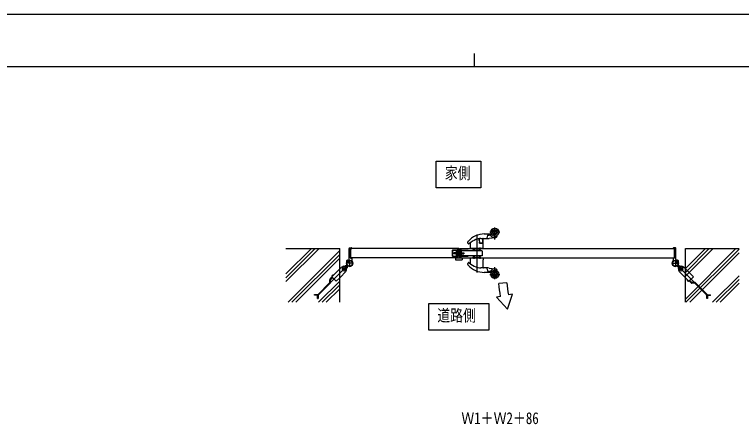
# Model space of a CAD drawing. Units: millimetres, scale not verified. Extents: x -4205 to 4205, y -2970 to 2970.
# Drawn here: x -1715 to 990, y 1438 to 2970 of the extents above; entities that cross this region are included whole.
import ezdxf
from ezdxf.enums import TextEntityAlignment as Align

# ---------------------------------------------------------------- set-up
doc = ezdxf.new("R2010")
doc.units = ezdxf.units.MM
doc.header["$LTSCALE"] = 12
for name, color, linetype in [('0-2_USER1', 3, 'Continuous'), ('0-3_YKK_12', 2, 'Continuous'), ('0-4_YKK_A1', 4, 'Continuous'), ('0-5_YKK_D', 6, 'Continuous'), ('0-6_YKK_ZWAK', 7, 'Continuous')]:
    doc.layers.add(name, color=color, linetype=linetype)
doc.styles.add('ＭＳ ゴシック', font='')
doc.styles.get('ＭＳ ゴシック').set_extended_font_data('MS Gothic')

msp = doc.modelspace()

# ---------------------------------------------------------------- linework, layer by layer
at = {"layer": '0-2_USER1'}
for points in [[(-146.3, 2325.26), (-146.3, 2425.26), (20.1, 2425.26), (20.1, 2325.26)], [(-173.98, 1796.04), (-173.98, 1896.04), (50.02, 1896.04), (50.02, 1796.04)]]:
    msp.add_lwpolyline(points, close=True, dxfattribs=at)
at = {"layer": '0-3_YKK_12'}
for p, q in [((-61.98, 2083), (-61.98, 2100)), ((-62.18, 2082.5), (-81.7, 2082.5))]:
    msp.add_line(p, q, dxfattribs=at)
at = {"layer": '0-4_YKK_A1'}
for p, q in [((72.02, 2134.12), (72.02, 2178.6)), ((5.02, 2152.4), (5.02, 2010.54)), ((20.02, 2137), (40.06, 2137)), ((33.02, 2154), (57.88, 2154)), ((41.52, 2137), (40.06, 2137)), ((44.87, 2147.88), (41.95, 2138.41)), ((47.74, 2150), (51.11, 2150)), ((73.21, 2140.27), (50.48, 2137.54)), ((91.32, 2161), (53.72, 2161)), ((-27.98, 2120.26), (-27.98, 2124.65)), ((-17.98, 2100), (-17.98, 2121.81)), ((13.63, 2136.31), (13.62, 2136.31)), ((14.17, 2129.99), (13.64, 2136.06)), ((13.65, 2136.17), (14.18, 2130.14)), ((14.18, 2130.14), (14.64, 2124.86)), ((15.02, 2120.3), (14.61, 2125.01)), ((14.64, 2124.86), (14.98, 2120.96)), ((15.02, 2120.3), (26.52, 2120.3)), ((25.52, 2120.5), (15.48, 2120.5)), ((26.02, 2135), (26.02, 2133.23)), ((26.52, 2135.5), (26.52, 2123)), ((26.52, 2123), (26.52, 2120.3)), ((29.02, 2123), (26.52, 2123)), ((29.02, 2123), (29.02, 2136)), ((29.02, 2100), (29.02, 2123)), ((-704.98, 2100), (-504.98, 2100)), ((-610.24, 2100), (-704.98, 2005.25)), ((-596.09, 2100), (-704.98, 1991.11)), ((-581.95, 2100), (-704.98, 1976.97)), ((-504.98, 2092.12), (-697.1, 1900)), ((-504.98, 1900), (-504.98, 2100)), ((-469.98, 2059.94), (-469.98, 2100.5)), ((-467.98, 2102.5), (-460.98, 2102.5)), ((-464.98, 2065), (-464.98, 2100)), ((-464.68, 2100.3), (-460.48, 2100.3)), ((-459.98, 2100.8), (-459.98, 2101.5)), ((-85.48, 2071.5), (-85.48, 2093.5)), ((-85.48, 2093.5), (-64.98, 2093.5)), ((-84.48, 2094.5), (-65.98, 2094.5)), ((-84.48, 2071.5), (-84.48, 2093.5)), ((-79.48, 2080.5), (-79.48, 2084.5)), ((-64.98, 2084.5), (-79.48, 2084.5)), ((-64.98, 2084.12), (-79.48, 2084.12)), ((-71.98, 2094), (-71.98, 2071)), ((-71.48, 2094.5), (-67.48, 2094.5)), ((-71.48, 2091.5), (-64.98, 2091.5)), ((-58.98, 2090), (-70.48, 2090)), ((-68.48, 2085.38), (-63.98, 2080.13)), ((-65.98, 2094.5), (-67.48, 2094.5)), ((-67.48, 2094.5), (-65.98, 2094.5)), ((-67.48, 2094.5), (-67.48, 2070.5)), ((-65.98, 2101), (-65.98, 2102.5)), ((-65.98, 2070.5), (-65.98, 2094.5)), ((-65.98, 2092.9), (-65.98, 2094.5)), ((-65.98, 2091.92), (-65.98, 2092.9)), ((-65.98, 2092.08), (-65.98, 2070.5)), ((-65.98, 2086), (-64.98, 2086)), ((-64.98, 2100), (-64.98, 2065)), ((-64.98, 2093), (-64.98, 2100)), ((-64.98, 2071.5), (-64.98, 2093.5)), ((-64.98, 2070), (-64.98, 2091.5)), ((-64.98, 2079.7), (-64.98, 2085.3)), ((-63.78, 2086.5), (-63.78, 2078.5)), ((-63.48, 2086.5), (-63.48, 2078.5)), ((-63.48, 2078.5), (-63.48, 2086.5)), ((-58.98, 2100), (-58.98, 2065)), ((-58.98, 2095), (-57.48, 2095)), ((-58.98, 2070), (-58.98, 2095)), ((-58.68, 2086.5), (-58.98, 2086.5)), ((-58.68, 2086.5), (-58.68, 2078.5)), ((-56.68, 2084.5), (-58.68, 2086.5)), ((-57.48, 2070), (-57.48, 2095)), ((-54.98, 2093), (-57.48, 2093)), ((-54.98, 2092), (-57.48, 2092)), ((-51.98, 2084.5), (-56.68, 2084.5)), ((-56.68, 2084.5), (-56.68, 2080.5)), ((-56.68, 2084.1), (-51.98, 2084.1)), ((-54.98, 2087.5), (-55.88, 2087.5)), ((-55.88, 2077.5), (-55.88, 2087.5)), ((-54.98, 2094.9), (-54.98, 2070.1)), ((-53.98, 2094.9), (-54.98, 2094.9)), ((-54.98, 2087.5), (-54.98, 2092)), ((-53.98, 2070.1), (-53.98, 2094.9)), ((-27.48, 2093), (-51.98, 2093)), ((23.42, 2092), (-51.98, 2092)), ((-51.98, 2084.5), (-42.98, 2084.5)), ((-51.98, 2084.1), (-42.98, 2084.1)), ((-42.98, 2084.5), (-42.98, 2080.5)), ((-27.48, 2092), (-27.48, 2093)), ((29.02, 2100), (-17.98, 2100)), ((-9.78, 2100), (-9.78, 2099)), ((-9.78, 2099), (-2.18, 2099)), ((-9.38, 2097.88), (-9.48, 2099)), ((-5.98, 2103.03), (-5.98, 2095.43)), ((-2.48, 2099), (-2.58, 2097.88)), ((-2.18, 2099), (-2.18, 2100)), ((0.02, 2098.3), (0.02, 2100)), ((9.72, 2098), (0.32, 2098)), ((10.02, 2100), (10.02, 2098.3)), ((12.62, 2097.88), (12.52, 2099)), ((16.02, 2103.47), (16.02, 2095.43)), ((19.52, 2099), (19.42, 2097.88)), ((736.02, 2100.8), (736.02, 2101.5)), ((740.72, 2100.3), (736.52, 2100.3)), ((744.02, 2102.5), (737.02, 2102.5)), ((741.02, 2065), (741.02, 2100)), ((746.02, 2059.94), (746.02, 2100.5)), ((855.76, 2100), (781.02, 2025.25)), ((869.91, 2100), (781.02, 2011.11)), ((884.05, 2100), (781.02, 1996.97)), ((968.9, 2100), (781.02, 1912.12)), ((981.02, 2097.98), (783.04, 1900)), ((981.02, 2083.83), (797.19, 1900)), ((-504.98, 2077.98), (-682.96, 1900)), ((-504.98, 2063.83), (-668.81, 1900)), ((-479.53, 2056.55), (-469.47, 2046.49)), ((-467.98, 2058), (-467.98, 2032)), ((-64.98, 2065), (-464.98, 2065)), ((-464.68, 2064.7), (-460.48, 2064.7)), ((-459.98, 2064.2), (-459.98, 2055.16)), ((-85.48, 2071.5), (-64.98, 2071.5)), ((-84.48, 2070.5), (-65.98, 2070.5)), ((-64.98, 2080.88), (-79.48, 2080.88)), ((-64.98, 2080.5), (-79.48, 2080.5)), ((-73.98, 2065), (-73.98, 2058.5)), ((-73.98, 2065), (-49.98, 2065)), ((-72.98, 2057.5), (-50.98, 2057.5)), ((-67.48, 2070.5), (-71.48, 2070.5)), ((-67.48, 2070.5), (-65.98, 2070.5)), ((-67.48, 2070.5), (-65.98, 2070.5)), ((-64.98, 2079), (-65.98, 2079)), ((-63.78, 2078.5), (-64.98, 2079.7)), ((-63.98, 2080.13), (-60.64, 2076.22)), ((-63.48, 2078.5), (-63.78, 2078.5)), ((-58.68, 2078.5), (-58.98, 2078.5)), ((-57.48, 2070), (-58.98, 2070)), ((-58.98, 2065), (741.02, 2065)), ((-56.68, 2080.5), (-58.68, 2078.5)), ((-56.68, 2080.9), (-51.98, 2080.9)), ((-51.98, 2080.5), (-56.68, 2080.5)), ((-55.88, 2077.5), (-54.98, 2077.5)), ((-54.98, 2070.3), (-54.98, 2077.5)), ((-54.98, 2070.1), (-53.98, 2070.1)), ((-51.98, 2080.9), (-42.98, 2080.9)), ((-51.98, 2080.5), (-42.98, 2080.5)), ((25.02, 2073), (-51.98, 2073)), ((-51.98, 2072), (-27.48, 2072)), ((-49.98, 2065), (-49.98, 2058.5)), ((-27.48, 2073), (-27.48, 2072)), ((-17.98, 2065), (29.02, 2065)), ((-17.98, 2043.19), (-17.98, 2065)), ((-9.48, 2066), (-9.38, 2067.12)), ((-5.98, 2069.57), (-5.98, 2061.97)), ((-2.58, 2067.12), (-2.48, 2066)), ((0.02, 2065), (0.02, 2066.7)), ((9.72, 2067), (0.32, 2067)), ((10.02, 2065), (10.02, 2066.7)), ((12.22, 2066), (12.22, 2065)), ((19.82, 2066), (12.22, 2066)), ((12.52, 2066), (12.62, 2067.12)), ((16.02, 2069.57), (16.02, 2061.53)), ((19.42, 2067.12), (19.52, 2066)), ((19.82, 2065), (19.82, 2066)), ((29.02, 2065), (29.02, 2062)), ((29.02, 2062), (29.02, 2058.5)), ((29.02, 2028.5), (29.02, 2058.5)), ((736.02, 2064.2), (736.02, 2055.16)), ((740.72, 2064.7), (736.52, 2064.7)), ((744.02, 2058), (744.02, 2032)), ((755.57, 2056.55), (745.51, 2046.49)), ((-482.48, 2030.5), (-545.07, 1967.91)), ((-496.26, 2030.86), (-497.4, 2031.99)), ((-491.14, 2031.04), (-496.44, 2025.73)), ((-495.91, 2030.5), (-482.48, 2017.07)), ((-483.89, 2029.09), (-491.14, 2031.04)), ((-480.63, 2035.18), (-484.22, 2035.18)), ((-484.22, 2033.18), (-480.38, 2033.18)), ((-481.94, 2021.84), (-483.89, 2029.09)), ((-454.98, 2045), (-480.98, 2045)), ((-480.63, 2035.18), (-477.4, 2038.41)), ((-479.8, 2028.76), (-479.8, 2032.6)), ((-479.39, 2033.59), (-474.73, 2038.25)), ((-477.8, 2032.35), (-474.57, 2035.58)), ((-477.8, 2032.35), (-477.8, 2028.76)), ((-476.3, 2051.42), (-477.06, 2052.18)), ((-476.82, 2033.33), (-476.11, 2032.63)), ((-476.7, 2050.89), (-473.28, 2047.47)), ((-472.82, 2047.94), (-476.3, 2051.42)), ((-476.11, 2032.63), (-473.71, 2035.03)), ((-474.4, 2053.32), (-475.16, 2054.08)), ((-470.92, 2049.84), (-474.4, 2053.32)), ((-470.46, 2050.3), (-473.87, 2053.71)), ((-473.28, 2047.47), (-470.46, 2050.3)), ((-27.98, 2040.35), (-27.98, 2044.74)), ((72.02, 1986.4), (72.02, 2030.88)), ((731.02, 2045), (757.02, 2045)), ((746.49, 2050.3), (749.91, 2053.71)), ((749.32, 2047.47), (746.49, 2050.3)), ((746.96, 2049.84), (750.44, 2053.32)), ((748.86, 2047.94), (752.34, 2051.42)), ((752.73, 2050.89), (749.32, 2047.47)), ((750.44, 2053.32), (751.2, 2054.08)), ((753.84, 2032.35), (750.61, 2035.58)), ((755.43, 2033.59), (750.77, 2038.25)), ((752.34, 2051.42), (753.1, 2052.18)), ((756.67, 2035.18), (753.44, 2038.41)), ((753.84, 2032.35), (753.84, 2028.76)), ((756.39, 2036.87), (753.99, 2039.27)), ((755.69, 2036.16), (756.39, 2036.87)), ((755.84, 2028.76), (755.84, 2032.6)), ((760.26, 2033.18), (756.42, 2033.18)), ((756.67, 2035.18), (760.26, 2035.18)), ((759.93, 2029.09), (757.98, 2021.84)), ((758.52, 2017.07), (771.95, 2030.5)), ((758.52, 2030.5), (821.11, 1967.91)), ((767.18, 2031.04), (759.93, 2029.09)), ((772.48, 2025.73), (767.18, 2031.04)), ((773.44, 2031.99), (772.3, 2030.86)), ((-496.44, 2025.73), (-494.5, 2018.48)), ((-494.5, 2018.48), (-487.25, 2016.54)), ((-487.25, 2016.54), (-481.94, 2021.84)), ((-480.99, 2015.58), (-482.12, 2016.72)), ((40.06, 2028), (20.02, 2028)), ((57.88, 2011), (33.02, 2011)), ((40.06, 2028), (41.52, 2028)), ((41.95, 2026.59), (44.87, 2017.12)), ((51.11, 2015), (47.74, 2015)), ((50.48, 2027.46), (73.21, 2024.73)), ((53.72, 2004), (91.32, 2004)), ((758.16, 2016.72), (757.03, 2015.58)), ((757.98, 2021.84), (763.29, 2016.54)), ((763.29, 2016.54), (770.54, 2018.48)), ((770.54, 2018.48), (772.48, 2025.73)), ((-504.98, 1978.98), (-583.96, 1900)), ((-541.79, 1973.86), (-541.79, 1983.68)), ((-540.61, 1986.51), (-533.74, 1993.38)), ((-539.19, 1973.61), (-539.19, 1983.43)), ((-538.6, 1984.85), (-531.9, 1991.54)), ((-534.23, 1998.11), (-532.4, 1997.48)), ((-533.81, 1995.57), (-534.08, 1996.03)), ((-532.75, 1996.63), (-533.81, 1995.57)), ((-529.92, 1999.46), (-532.75, 1996.63)), ((-532.4, 1997.48), (-531.15, 1997.86)), ((-531.4, 2000.94), (-530.77, 1999.11)), ((-530.77, 1999.11), (-531.15, 1997.86)), ((-529.92, 1999.46), (-528.86, 2000.52)), ((-528.86, 2000.52), (-529.32, 2000.79)), ((788.08, 1981.58), (789.91, 1982.21)), ((788.5, 1984.12), (788.23, 1983.66)), ((789.56, 1983.06), (788.5, 1984.12)), ((789.56, 1983.06), (792.39, 1980.23)), ((789.91, 1982.21), (791.16, 1981.83)), ((790.91, 1978.75), (791.54, 1980.58)), ((791.54, 1980.58), (791.16, 1981.83)), ((792.39, 1980.23), (793.45, 1979.17)), ((793.45, 1979.17), (792.98, 1978.9)), ((802.51, 1972.37), (795.64, 1979.24)), ((804.17, 1974.38), (797.48, 1981.08)), ((981.02, 1998.98), (882.04, 1900)), ((981.02, 1984.84), (896.18, 1900)), ((-585.64, 1929.18), (-542.37, 1972.45)), ((-583.98, 1927.17), (-540.36, 1970.78)), ((-504.98, 1964.84), (-569.82, 1900)), ((-504.98, 1950.7), (-555.68, 1900)), ((116.49, 1973.02), (86.66, 1969.84)), ((815.16, 1971.19), (805.34, 1971.19)), ((815.41, 1973.79), (805.59, 1973.79)), ((859.84, 1927.34), (816.57, 1970.61)), ((861.85, 1929), (818.24, 1972.62)), ((981.02, 1970.7), (910.32, 1900)), ((-599.29, 1928.59), (-587.05, 1928.59)), ((-599.29, 1925.99), (-599.29, 1928.59)), ((-586.8, 1925.99), (-599.29, 1925.99)), ((-587.75, 1914.45), (-587.75, 1925.99)), ((-585.15, 1926.35), (-585.15, 1914.45)), ((92.96, 1922.15), (78.61, 1919.62)), ((118.83, 1875.1), (137.7, 1930.04)), ((137.7, 1930.04), (122.93, 1927.43)), ((860.43, 1913.69), (860.43, 1925.93)), ((862.67, 1927.83), (874.57, 1927.83)), ((863.03, 1926.18), (863.03, 1913.69)), ((874.57, 1925.23), (863.03, 1925.23)), ((874.57, 1925.23), (874.57, 1927.83)), ((-587.75, 1914.45), (-585.15, 1914.45)), ((118.83, 1875.1), (78.61, 1919.62)), ((863.03, 1913.69), (860.43, 1913.69))]:
    msp.add_line(p, q, dxfattribs=at)
for points in [[(26.02, 2133.23), (26.02, 2123.8), (26.02, 2121)], [(-64.98, 2100), (-464.98, 2100), (-464.98, 2065)], [(-64.98, 2091.5), (-64.98, 2093), (-71.48, 2093), (-71.48, 2091.5)], [(-70.98, 2089.5), (-70.98, 2088.3), (-68.48, 2085.38)], [(-63.48, 2100), (-63.48, 2070), (-64.98, 2070)], [(-63.48, 2086.5), (-63.78, 2086.5), (-64.98, 2085.3)], [(-58.98, 2100), (741.02, 2100), (741.02, 2065)], [(-52.98, 2070.1), (-51.98, 2070.1), (-51.98, 2094.9), (-52.98, 2094.9), (-53.98, 2094.9)], [(-53.98, 2070.1), (-52.98, 2070.1), (-52.98, 2094.9)], [(12.22, 2100), (12.22, 2099), (19.82, 2099), (19.82, 2100)], [(25.02, 2090.4), (25.02, 2074.6), (25.02, 2073)], [(781.02, 1900), (781.02, 2100), (981.02, 2100)], [(-476.29, 2056.28), (-475.58, 2054.23), (-475.97, 2052.98)], [(-474.7, 2054.55), (-473.64, 2055.61), (-474.9, 2056.33)], [(-54.98, 2070.3), (-56.18, 2070.3), (-57.48, 2070.3)], [(-2.18, 2065), (-2.18, 2066), (-9.78, 2066), (-9.78, 2065)], [(750.74, 2054.55), (749.68, 2055.61), (750.94, 2056.33)], [(752.33, 2056.28), (751.62, 2054.23), (752, 2052.98)], [(-497.4, 2031.99), (-504.98, 2024.4), (-534.87, 1994.51), (-518.47, 1978.11)], [(-479.65, 2036.16), (-480.35, 2036.87), (-477.95, 2039.27)], [(-477.53, 2051.72), (-478.59, 2050.66), (-479.31, 2051.92)], [(-479.26, 2053.31), (-477.21, 2052.6), (-475.97, 2052.98)], [(-473.87, 2053.71), (-474.7, 2054.55), (-477.53, 2051.72), (-476.7, 2050.89)], [(752.86, 2033.33), (752.15, 2032.63), (749.75, 2035.03)], [(749.91, 2053.71), (750.74, 2054.55), (753.57, 2051.72), (752.73, 2050.89)], [(755.3, 2053.31), (753.25, 2052.6), (752, 2052.98)], [(753.57, 2051.72), (754.63, 2050.66), (755.35, 2051.92)], [(810.91, 1994.51), (781.02, 2024.4), (773.44, 2031.99)], [(-518.47, 1978.11), (-504.98, 1991.6), (-480.99, 2015.58)], [(757.03, 2015.58), (781.02, 1991.6), (794.51, 1978.11), (810.91, 1994.51)]]:
    msp.add_lwpolyline(points, dxfattribs=at)
for centre, radius in [((72.02, 2161), 15), ((72.02, 2161), 14.7), ((72.02, 2161), 9.71), ((72.02, 2161), 6.62), ((-467.98, 2045), 11.5), ((744.02, 2045), 11.5), ((-467.98, 2045), 10.35), ((744.02, 2045), 10.35), ((72.02, 2004), 15), ((72.02, 2004), 14.7), ((72.02, 2004), 9.71), ((72.02, 2004), 6.62)]:
    msp.add_circle(centre, radius, dxfattribs=at)
for centre, radius, start, end in [((33.02, 2074), 80, 90.00041, 138.8719), ((20.02, 2087), 50, 90.00002, 111.86372), ((29.02, 2135), 3, 138.18969, 180), ((28.02, 2135.5), 1.5, 90, 180), ((28.02, 2136), 1, 0, 90), ((40.04, 2139), 2, 270, 330), ((41.52, 2212), 75, 270, 276.85992), ((40.04, 2139), 2, 330, 342.89708), ((47.74, 2147), 3, 90, 162.89708), ((51.11, 2140), 10, 39.77031, 90), ((57.88, 2152.5), 1.5, 31.00806, 89.99901), ((72.02, 2157.4), 17.2, 219.77031, 270), ((72.02, 2161), 15, 211.00806, 297.32214), ((72.02, 2161), 15, 261.17985, 278.82015), ((72.02, 2150.2), 10, 270, 276.85992), ((72.02, 2150.2), 10, 276.85992, 332.99743), ((79.59, 2146.34), 1.5, 332.99743, 117.32214), ((-24.98, 2124.65), 3, 138.8714, 180), ((-24.98, 2120.25), 3, 179.8597, 312.73203), ((31.19, 2059.16), 80, 111.86371, 132.59171), ((-16.98, 2121.81), 1, 141.82148, 180), ((13.14, 2136.02), 0.5, 5, 97.98573), ((11.66, 2136), 2, 5, 16.92345), ((15.48, 2121), 0.5, 185, 270), ((25.52, 2121), 0.5, 270, 0), ((-467.98, 2100.5), 2, 90, 180), ((-464.68, 2100), 0.3, 90, 180), ((-460.98, 2101.5), 1, 360, 90), ((-460.48, 2100.8), 0.5, 270, 360), ((-84.48, 2093.5), 1, 90, 180), ((-71.48, 2094), 0.5, 90, 180), ((-70.48, 2089.5), 0.5, 90, 180), ((-65.98, 2100), 2.5, 0, 90), ((-65.98, 2100), 1, 0, 90), ((-8.09, 2097.99), 1.3, 185, 254.11915), ((-5.98, 2105.4), 9, 254.11915, 285.88085), ((-3.87, 2097.99), 1.3, 285.88085, 355), ((0.32, 2098.3), 0.3, 180, 270), ((9.72, 2098.3), 0.3, 270, 0), ((13.91, 2097.99), 1.3, 185, 254.11915), ((16.02, 2105.4), 9, 254.11915, 285.88085), ((18.13, 2097.99), 1.3, 285.88085, 355), ((23.42, 2090.4), 1.6, 0, 90), ((737.02, 2101.5), 1, 90, 180), ((736.52, 2100.8), 0.5, 180, 270), ((740.72, 2100), 0.3, 360, 90), ((744.02, 2100.5), 2, 360, 90), ((-471.59, 2048.61), 9, 120.9647, 149.0353), ((-475.55, 2055.21), 1.3, 60, 120.9647), ((-474.98, 2059.94), 5, 295.10278, 359.99998), ((-464.68, 2065), 0.3, 180, 270), ((-460.48, 2064.2), 0.5, 360, 90), ((-84.48, 2071.5), 1, 180, 270), ((-72.98, 2058.5), 1, 180, 270), ((-71.48, 2071), 0.5, 180, 270), ((-57.98, 2078.5), 3.5, 220.57456, 253.39845), ((-50.98, 2058.5), 1, 270, 360), ((-8.09, 2067.01), 1.3, 105.88085, 175), ((-5.98, 2059.6), 9, 74.11915, 105.88085), ((-3.87, 2067.01), 1.3, 5, 74.11915), ((0.32, 2066.7), 0.3, 90, 180), ((9.72, 2066.7), 0.3, 0, 90), ((13.91, 2067.01), 1.3, 105.88085, 175), ((16.02, 2059.6), 9, 74.11915, 105.88085), ((18.13, 2067.01), 1.3, 5, 74.11915), ((736.52, 2064.2), 0.5, 90, 180), ((740.72, 2065), 0.3, 270, 360), ((751.02, 2059.94), 5, 180.00002, 244.89722), ((751.59, 2055.21), 1.3, 59.0353, 120), ((747.63, 2048.61), 9, 30.9647, 59.0353), ((-489.19, 2023.79), 10, 315, 135), ((-489.19, 2023.79), 6.5, 84.54354, 275.45646), ((-489.19, 2023.79), 6.5, 275.45646, 84.54354), ((-484.22, 2030.18), 5, 90, 135.40999), ((-484.22, 2030.18), 3, 90, 110.54093), ((-480.38, 2034.58), 1.4, 270, 315), ((-482.8, 2028.76), 3, 339.45907, 0), ((-478.4, 2032.6), 1.4, 135, 180), ((-478.19, 2052.57), 1.3, 149.0353, 210), ((-467.98, 2045), 11.5, 115.10278, 38.01228), ((-482.8, 2028.76), 5, 314.59001, 0), ((-454.98, 2055.16), 5, 180, 218.01228), ((-24.98, 2044.75), 3, 47.26797, 180.1403), ((-24.98, 2040.35), 3, 180, 221.1286), ((33.02, 2091), 80, 221.1281, 269.99959), ((31.19, 2105.84), 80, 227.40829, 248.13629), ((-16.98, 2043.19), 1, 180, 218.17852), ((20.02, 2078), 50, 248.13628, 269.99998), ((28.02, 2028.5), 1, 354.60366, 0), ((744.02, 2045), 11.5, 141.98772, 64.89722), ((731.02, 2055.16), 5, 321.98772, 360), ((758.84, 2028.76), 5, 180, 225.40999), ((765.23, 2023.79), 10, 45, 225), ((754.23, 2052.57), 1.3, 330, 30.9647), ((754.44, 2032.6), 1.4, 0, 45), ((756.42, 2034.58), 1.4, 225, 270), ((758.84, 2028.76), 3, 180, 200.54093), ((765.23, 2023.79), 6.5, 5.45646, 174.54354), ((760.26, 2030.18), 5, 44.59001, 90), ((760.26, 2030.18), 3, 69.45907, 90), ((29.82, 2029), 1, 216.44456, 270), ((40.04, 2026), 2, 30, 90), ((41.52, 1953), 75, 83.14008, 90), ((40.04, 2026), 2, 17.10292, 30), ((47.74, 2018), 3, 197.10292, 270), ((51.11, 2025), 10, 270, 320.22969), ((57.88, 2012.5), 1.5, 270.00099, 328.99194), ((72.02, 2007.6), 17.2, 90, 140.22969), ((72.02, 2004), 15, 62.67786, 148.99194), ((72.02, 2004), 15, 81.17985, 98.82015), ((72.02, 2014.8), 10, 83.14008, 90), ((72.02, 2014.8), 10, 27.00257, 83.14008), ((79.59, 2018.66), 1.5, 242.67786, 27.00257), ((765.23, 2023.79), 6.5, 174.54354, 5.45646), ((-537.79, 1983.68), 4, 135, 180), ((-537.19, 1983.43), 2, 135, 180), ((-532.09, 1997.18), 2.3, 171.88409, 210), ((-530.21, 1996.92), 4.2, 98.11591, 171.88409), ((-530.47, 1998.8), 2.3, 60, 98.11591), ((790.22, 1982.51), 2.3, 150, 188.11591), ((792.1, 1982.77), 4.2, 188.11591, 261.88409), ((791.83, 1980.89), 2.3, 261.88409, 300), ((805.59, 1975.79), 2, 225, 270), ((-543.79, 1973.86), 2, 315, 0), ((-543.19, 1973.61), 4, 315, 0), ((-7908.13, 890.25), 8067.36, 7.34884, 7.69047), ((785.99, 2044.34), 673.28, 186.08068, 189.99886), ((805.34, 1975.19), 4, 225, 270), ((815.16, 1969.19), 2, 45, 90), ((815.41, 1969.79), 4, 45, 90), ((-587.05, 1930.59), 2, 270, 315), ((-586.8, 1929.99), 4, 270, 315), ((858.43, 1925.93), 2, 0, 45), ((859.03, 1926.18), 4, 0, 45)]:
    msp.add_arc(centre, radius, start, end, dxfattribs=at)
at = {"layer": '0-6_YKK_ZWAK'}
for p, q in [((-4.98, 2825), (-4.98, 2775)), ((3895.02, 2775), (-3904.98, 2775))]:
    msp.add_line(p, q, dxfattribs=at)
msp.add_lwpolyline([(-4205, -2970), (4205, -2970), (4205, 2970), (-4205, 2970)], close=True, dxfattribs=at)

# ---------------------------------------------------------------- texts
at = {"layer": '0-2_USER1', "style": 'ＭＳ ゴシック', "width": 0.8}
for s, p in [('家側', (-114.3, 2345.26)), ('道路側', (-141.98, 1816.04))]:
    msp.add_text(s, height=43.99, dxfattribs=at).set_placement(p, align=Align.BOTTOM_LEFT)
at = {"layer": '0-5_YKK_D', "style": 'ＭＳ ゴシック', "width": 0.8}
msp.add_text('Ｗ1＋Ｗ2＋86', height=43.99, dxfattribs=at).set_placement((-52.38, 1434), align=Align.BOTTOM_LEFT)

doc.saveas('drawing.dxf')
